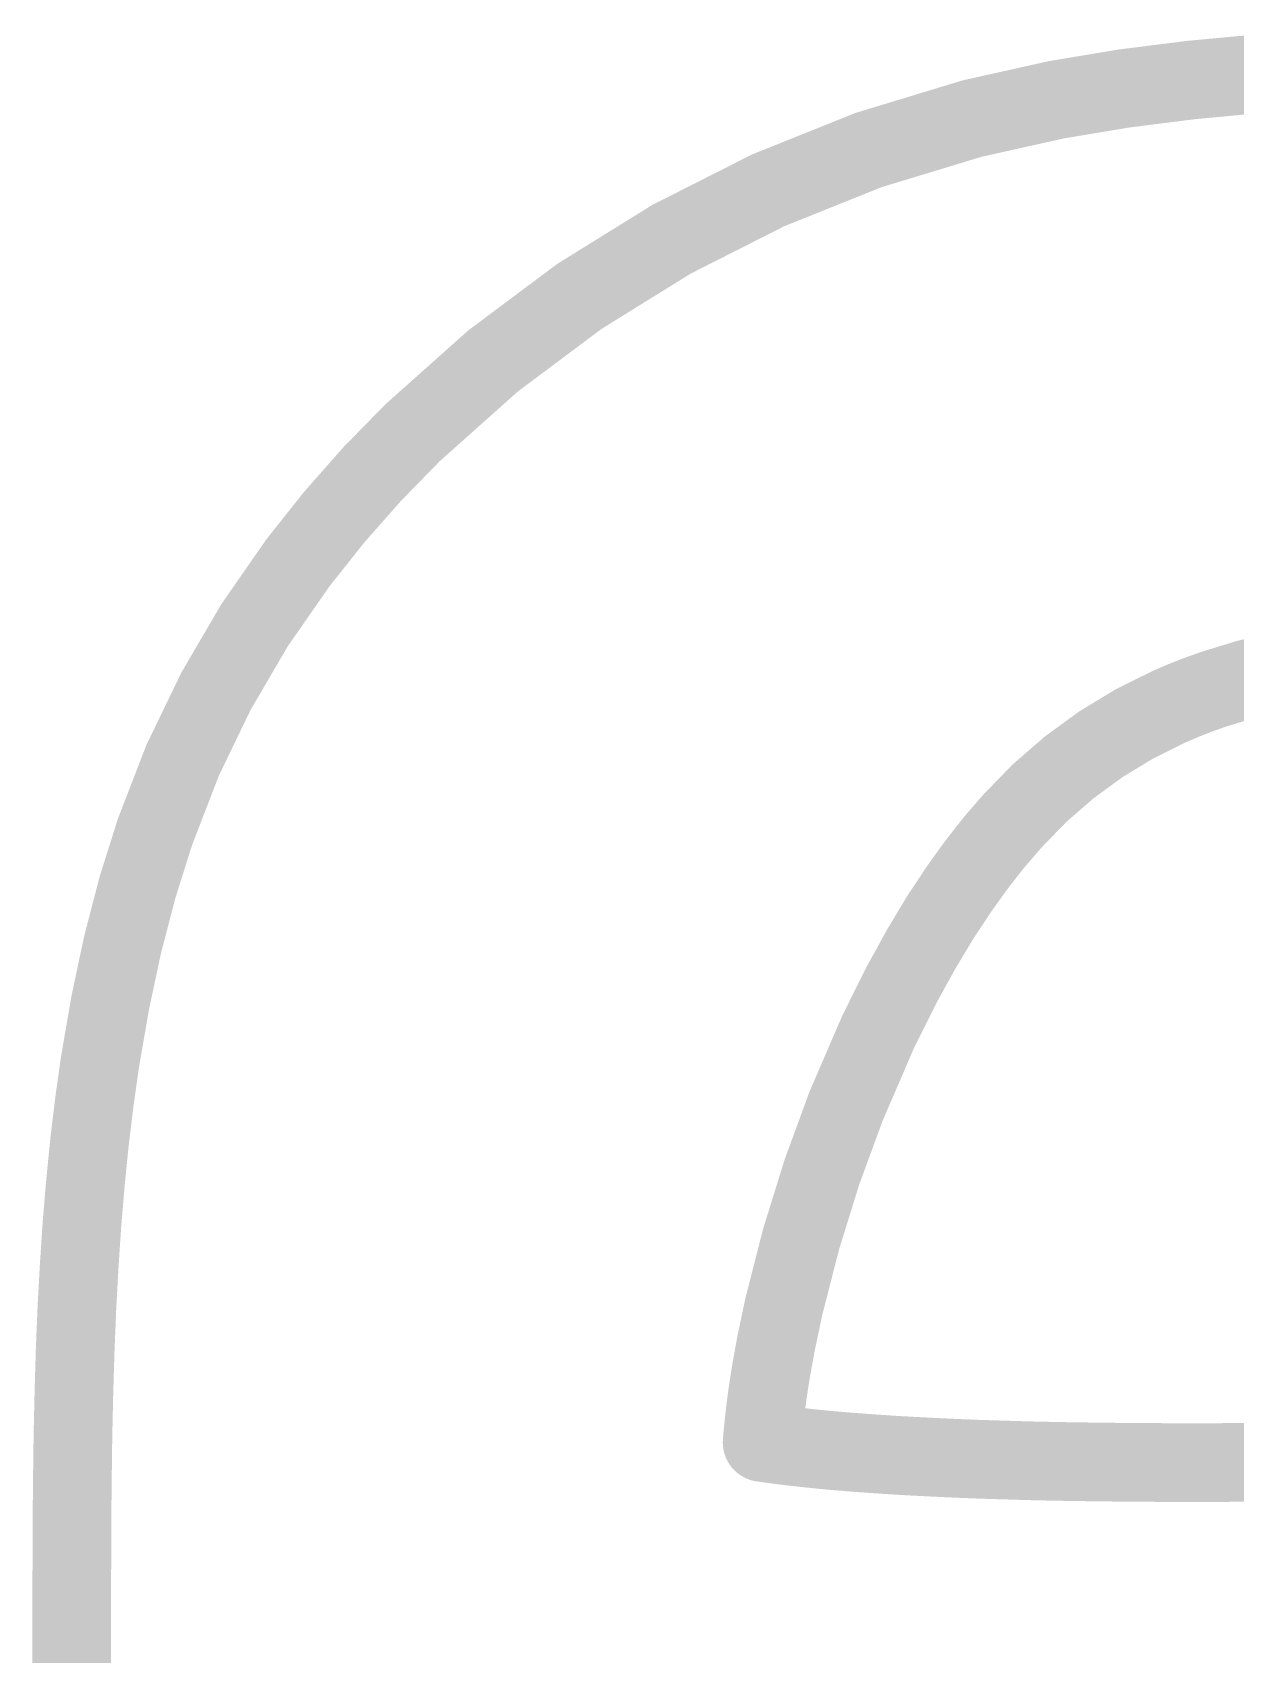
# Model space of a CAD drawing. Header units: millimetres. Extents: x 6 to 417, y 41 to 311.
# Drawn here: x 382.702 to 384.232, y 57.039 to 59.1 of the extents above; entities that cross this region are included whole.
import ezdxf

# ---------------------------------------------------------------- set-up
doc = ezdxf.new("R2010")
doc.units = ezdxf.units.MM
doc.layers.add('DrillDrawing', color=1, linetype='Continuous')

msp = doc.modelspace()

# ---------------------------------------------------------------- linework, layer by layer
at = {"layer": 'DrillDrawing', "const_width": 0.1}
for points in [[(384.1749, 59.0396), (384.2389, 59.0456)], [(384.1749, 59.0396), (384.2389, 59.0456)], [(384.2389, 59.0456), (384.3027, 59.0501)], [(384.2389, 59.0456), (384.3027, 59.0501)], [(384.0036, 59.0145), (384.0893, 59.0288)], [(384.0036, 59.0145), (384.0893, 59.0288)], [(384.0893, 59.0288), (384.1749, 59.0396)], [(384.0893, 59.0288), (384.1749, 59.0396)], [(383.8965, 58.9906), (384.0036, 59.0145)], [(383.8965, 58.9906), (384.0036, 59.0145)], [(384.2467, 58.2787), (384.2859, 58.2882)], [(384.2467, 58.2787), (384.2859, 58.2882)], [(384.2033, 58.2654), (384.2467, 58.2787)], [(384.2033, 58.2654), (384.2467, 58.2787)], [(382.8577, 58.0837), (382.8929, 58.1749)], [(382.8577, 58.0837), (382.8929, 58.1749)], [(383.9244, 58.0708), (383.9477, 58.0978)], [(383.9244, 58.0708), (383.9477, 58.0978)], [(382.8355, 58.0132), (382.8577, 58.0837)], [(382.8355, 58.0132), (382.8577, 58.0837)], [(383.9018, 58.042), (383.9244, 58.0708)], [(383.9018, 58.042), (383.9244, 58.0708)], [(383.88, 58.0116), (383.9018, 58.042)], [(383.88, 58.0116), (383.9018, 58.042)], [(382.8167, 57.941), (382.8355, 58.0132)], [(382.8167, 57.941), (382.8355, 58.0132)], [(383.8554, 57.9744), (383.88, 58.0116)], [(383.8554, 57.9744), (383.88, 58.0116)], [(383.832, 57.9354), (383.8554, 57.9744)], [(383.832, 57.9354), (383.8554, 57.9744)], [(382.801, 57.8672), (382.8167, 57.941)], [(382.801, 57.8672), (382.8167, 57.941)], [(383.8065, 57.8891), (383.832, 57.9354)], [(383.8065, 57.8891), (383.832, 57.9354)], [(383.7767, 57.8291), (383.8065, 57.8891)], [(383.7767, 57.8291), (383.8065, 57.8891)], [(382.788, 57.792), (382.801, 57.8672)], [(382.788, 57.792), (382.801, 57.8672)], [(383.7365, 57.7359), (383.7767, 57.8291)], [(383.7365, 57.7359), (383.7767, 57.8291)], [(382.7808, 57.7411), (382.788, 57.792)], [(382.7808, 57.7411), (382.788, 57.792)], [(382.7746, 57.6896), (382.7808, 57.7411)], [(382.7746, 57.6896), (382.7808, 57.7411)], [(382.7694, 57.6376), (382.7746, 57.6896)], [(382.7694, 57.6376), (382.7746, 57.6896)], [(382.765, 57.5851), (382.7694, 57.6376)], [(382.765, 57.5851), (382.7694, 57.6376)], [(382.7615, 57.5322), (382.765, 57.5851)], [(382.7615, 57.5322), (382.765, 57.5851)], [(382.7586, 57.4788), (382.7615, 57.5322)], [(382.7586, 57.4788), (382.7615, 57.5322)], [(382.7564, 57.4251), (382.7586, 57.4788)], [(382.7564, 57.4251), (382.7586, 57.4788)], [(383.6472, 57.4331), (383.6571, 57.4803)], [(383.6472, 57.4331), (383.6571, 57.4803)], [(382.7548, 57.371), (382.7564, 57.4251)], [(382.7548, 57.371), (382.7564, 57.4251)], [(383.641, 57.3989), (383.6472, 57.4331)], [(383.641, 57.3989), (383.6472, 57.4331)], [(383.6367, 57.3712), (383.641, 57.3989)], [(383.6367, 57.3712), (383.641, 57.3989)], [(382.7542, 57.3438), (382.7548, 57.371)], [(382.7542, 57.3438), (382.7548, 57.371)], [(383.6332, 57.3444), (383.6367, 57.3712)], [(383.6332, 57.3444), (383.6367, 57.3712)], [(382.7536, 57.3166), (382.7542, 57.3438)], [(382.7536, 57.3166), (382.7542, 57.3438)], [(383.631, 57.3236), (383.6332, 57.3444)], [(383.631, 57.3236), (383.6332, 57.3444)], [(382.7532, 57.2892), (382.7536, 57.3166)], [(382.7532, 57.2892), (382.7536, 57.3166)], [(383.6297, 57.3085), (383.631, 57.3236)], [(383.6297, 57.3085), (383.631, 57.3236)], [(383.6297, 57.3085), (383.6418, 57.3068)], [(383.6297, 57.3085), (383.6418, 57.3068)], [(383.6418, 57.3068), (383.6544, 57.3051)], [(383.6418, 57.3068), (383.6544, 57.3051)], [(383.6544, 57.3051), (383.6683, 57.3034)], [(383.6544, 57.3051), (383.6683, 57.3034)], [(383.6683, 57.3034), (383.683, 57.3018)], [(383.6683, 57.3034), (383.683, 57.3018)], [(383.683, 57.3018), (383.6988, 57.3001)], [(383.683, 57.3018), (383.6988, 57.3001)], [(383.6988, 57.3001), (383.7155, 57.2985)], [(383.6988, 57.3001), (383.7155, 57.2985)], [(383.7155, 57.2985), (383.7337, 57.2969)], [(383.7155, 57.2985), (383.7337, 57.2969)], [(383.7337, 57.2969), (383.7531, 57.2954)], [(383.7337, 57.2969), (383.7531, 57.2954)], [(383.7531, 57.2954), (383.7742, 57.2939)], [(383.7531, 57.2954), (383.7742, 57.2939)], [(383.7742, 57.2939), (383.7965, 57.2924)], [(383.7742, 57.2939), (383.7965, 57.2924)], [(383.7965, 57.2924), (383.8207, 57.291)], [(383.7965, 57.2924), (383.8207, 57.291)], [(383.8207, 57.291), (383.8463, 57.2897)], [(383.8207, 57.291), (383.8463, 57.2897)], [(382.7529, 57.2618), (382.7532, 57.2892)], [(382.7529, 57.2618), (382.7532, 57.2892)], [(383.8463, 57.2897), (383.8739, 57.2884)], [(383.8463, 57.2897), (383.8739, 57.2884)], [(383.8739, 57.2884), (383.9037, 57.2872)], [(383.8739, 57.2884), (383.9037, 57.2872)], [(383.9037, 57.2872), (383.9351, 57.2862)], [(383.9037, 57.2872), (383.9351, 57.2862)], [(383.9351, 57.2862), (383.9689, 57.2852)], [(383.9351, 57.2862), (383.9689, 57.2852)], [(383.9689, 57.2852), (384.0052, 57.2844)], [(383.9689, 57.2852), (384.0052, 57.2844)], [(384.0052, 57.2844), (384.0442, 57.2838)], [(384.0052, 57.2844), (384.0442, 57.2838)], [(384.0442, 57.2838), (384.0859, 57.2833)], [(384.0442, 57.2838), (384.0859, 57.2833)], [(384.0859, 57.2833), (384.1305, 57.283)], [(384.0859, 57.2833), (384.1305, 57.283)], [(384.1305, 57.283), (384.1782, 57.2828)], [(384.1305, 57.283), (384.1782, 57.2828)], [(384.1782, 57.2828), (384.2849, 57.2833)], [(384.1782, 57.2828), (384.2849, 57.2833)], [(382.7526, 57.2344), (382.7529, 57.2618)], [(382.7526, 57.2344), (382.7529, 57.2618)], [(382.7524, 57.2069), (382.7526, 57.2344)], [(382.7524, 57.2069), (382.7526, 57.2344)], [(382.7523, 57.1793), (382.7524, 57.2069)], [(382.7523, 57.1793), (382.7524, 57.2069)], [(382.7522, 57.1517), (382.7523, 57.1793)], [(382.7522, 57.1517), (382.7523, 57.1793)], [(382.7521, 57.1241), (382.7522, 57.1517)], [(382.7521, 57.1241), (382.7522, 57.1517)], [(382.7521, 57.0964), (382.7521, 57.1241)], [(382.7521, 57.0964), (382.7521, 57.1241)], [(382.7521, 57.0687), (382.7521, 57.0964)], [(382.7521, 57.0687), (382.7521, 57.0964)], [(382.7521, 57.0131), (382.7521, 56.9853)], [(382.7521, 57.0131), (382.7521, 56.9853)]]:
    msp.add_lwpolyline(points, dxfattribs=at)
at = {"layer": 'DrillDrawing', "const_width": 0.05}
for points in [[(384.2139, 59.0456, 1), (384.2639, 59.0456, 1)], [(384.2139, 59.0456, 1), (384.2639, 59.0456, 1)], [(384.2139, 59.0456, 1), (384.2639, 59.0456, 1)], [(384.2139, 59.0456, 1), (384.2639, 59.0456, 1)], [(384.0643, 59.0288, 1), (384.1143, 59.0288, 1)], [(384.0643, 59.0288, 1), (384.1143, 59.0288, 1)], [(384.0643, 59.0288, 1), (384.1143, 59.0288, 1)], [(384.0643, 59.0288, 1), (384.1143, 59.0288, 1)], [(384.1499, 59.0396, 1), (384.1999, 59.0396, 1)], [(384.1499, 59.0396, 1), (384.1999, 59.0396, 1)], [(384.1499, 59.0396, 1), (384.1999, 59.0396, 1)], [(384.1499, 59.0396, 1), (384.1999, 59.0396, 1)], [(383.9786, 59.0145, 1), (384.0286, 59.0145, 1)], [(383.9786, 59.0145, 1), (384.0286, 59.0145, 1)], [(383.9786, 59.0145, 1), (384.0286, 59.0145, 1)], [(383.9786, 59.0145, 1), (384.0286, 59.0145, 1)], [(383.8715, 58.9906, 1), (383.9215, 58.9906, 1)], [(383.8715, 58.9906, 1), (383.9215, 58.9906, 1)], [(383.8715, 58.9906, 1), (383.9215, 58.9906, 1)], [(383.8715, 58.9906, 1), (383.9215, 58.9906, 1)], [(383.1603, 58.5914, 1), (383.2103, 58.5914, 1)], [(383.1603, 58.5914, 1), (383.2103, 58.5914, 1)], [(383.1603, 58.5914, 1), (383.2103, 58.5914, 1)], [(383.1603, 58.5914, 1), (383.2103, 58.5914, 1)], [(383.015, 58.4267, 1), (383.065, 58.4267, 1)], [(383.015, 58.4267, 1), (383.065, 58.4267, 1)], [(383.015, 58.4267, 1), (383.065, 58.4267, 1)], [(383.015, 58.4267, 1), (383.065, 58.4267, 1)], [(384.1783, 58.2654, 1), (384.2283, 58.2654, 1)], [(384.1783, 58.2654, 1), (384.2283, 58.2654, 1)], [(384.1783, 58.2654, 1), (384.2283, 58.2654, 1)], [(384.1783, 58.2654, 1), (384.2283, 58.2654, 1)], [(384.2217, 58.2787, 1), (384.2717, 58.2787, 1)], [(384.2217, 58.2787, 1), (384.2717, 58.2787, 1)], [(384.2217, 58.2787, 1), (384.2717, 58.2787, 1)], [(384.2217, 58.2787, 1), (384.2717, 58.2787, 1)], [(384.1217, 58.2432, 1), (384.1717, 58.2432, 1)], [(384.1217, 58.2432, 1), (384.1717, 58.2432, 1)], [(384.1217, 58.2432, 1), (384.1717, 58.2432, 1)], [(384.1217, 58.2432, 1), (384.1717, 58.2432, 1)], [(382.8679, 58.1749, 1), (382.9179, 58.1749, 1)], [(382.8679, 58.1749, 1), (382.9179, 58.1749, 1)], [(382.8679, 58.1749, 1), (382.9179, 58.1749, 1)], [(382.8679, 58.1749, 1), (382.9179, 58.1749, 1)], [(383.9227, 58.0978, 1), (383.9727, 58.0978, 1)], [(383.9227, 58.0978, 1), (383.9727, 58.0978, 1)], [(383.9227, 58.0978, 1), (383.9727, 58.0978, 1)], [(383.9227, 58.0978, 1), (383.9727, 58.0978, 1)], [(382.8327, 58.0837, 1), (382.8827, 58.0837, 1)], [(382.8327, 58.0837, 1), (382.8827, 58.0837, 1)], [(382.8327, 58.0837, 1), (382.8827, 58.0837, 1)], [(382.8327, 58.0837, 1), (382.8827, 58.0837, 1)], [(383.8994, 58.0708, 1), (383.9494, 58.0708, 1)], [(383.8994, 58.0708, 1), (383.9494, 58.0708, 1)], [(383.8994, 58.0708, 1), (383.9494, 58.0708, 1)], [(383.8994, 58.0708, 1), (383.9494, 58.0708, 1)], [(383.8768, 58.042, 1), (383.9268, 58.042, 1)], [(383.8768, 58.042, 1), (383.9268, 58.042, 1)], [(383.8768, 58.042, 1), (383.9268, 58.042, 1)], [(383.8768, 58.042, 1), (383.9268, 58.042, 1)], [(382.8105, 58.0132, 1), (382.8605, 58.0132, 1)], [(382.8105, 58.0132, 1), (382.8605, 58.0132, 1)], [(382.8105, 58.0132, 1), (382.8605, 58.0132, 1)], [(382.8105, 58.0132, 1), (382.8605, 58.0132, 1)], [(383.855, 58.0116, 1), (383.905, 58.0116, 1)], [(383.855, 58.0116, 1), (383.905, 58.0116, 1)], [(383.855, 58.0116, 1), (383.905, 58.0116, 1)], [(383.855, 58.0116, 1), (383.905, 58.0116, 1)], [(383.8304, 57.9744, 1), (383.8804, 57.9744, 1)], [(383.8304, 57.9744, 1), (383.8804, 57.9744, 1)], [(383.8304, 57.9744, 1), (383.8804, 57.9744, 1)], [(383.8304, 57.9744, 1), (383.8804, 57.9744, 1)], [(382.7917, 57.941, 1), (382.8417, 57.941, 1)], [(382.7917, 57.941, 1), (382.8417, 57.941, 1)], [(382.7917, 57.941, 1), (382.8417, 57.941, 1)], [(382.7917, 57.941, 1), (382.8417, 57.941, 1)], [(383.807, 57.9354, 1), (383.857, 57.9354, 1)], [(383.807, 57.9354, 1), (383.857, 57.9354, 1)], [(383.807, 57.9354, 1), (383.857, 57.9354, 1)], [(383.807, 57.9354, 1), (383.857, 57.9354, 1)], [(383.7815, 57.8891, 1), (383.8315, 57.8891, 1)], [(383.7815, 57.8891, 1), (383.8315, 57.8891, 1)], [(383.7815, 57.8891, 1), (383.8315, 57.8891, 1)], [(383.7815, 57.8891, 1), (383.8315, 57.8891, 1)], [(382.776, 57.8672, 1), (382.826, 57.8672, 1)], [(382.776, 57.8672, 1), (382.826, 57.8672, 1)], [(382.776, 57.8672, 1), (382.826, 57.8672, 1)], [(382.776, 57.8672, 1), (382.826, 57.8672, 1)], [(383.7517, 57.8291, 1), (383.8017, 57.8291, 1)], [(383.7517, 57.8291, 1), (383.8017, 57.8291, 1)], [(383.7517, 57.8291, 1), (383.8017, 57.8291, 1)], [(383.7517, 57.8291, 1), (383.8017, 57.8291, 1)], [(382.763, 57.792, 1), (382.813, 57.792, 1)], [(382.763, 57.792, 1), (382.813, 57.792, 1)], [(382.763, 57.792, 1), (382.813, 57.792, 1)], [(382.763, 57.792, 1), (382.813, 57.792, 1)], [(382.7558, 57.7411, 1), (382.8058, 57.7411, 1)], [(382.7558, 57.7411, 1), (382.8058, 57.7411, 1)], [(382.7558, 57.7411, 1), (382.8058, 57.7411, 1)], [(382.7558, 57.7411, 1), (382.8058, 57.7411, 1)], [(383.7115, 57.7359, 1), (383.7615, 57.7359, 1)], [(383.7115, 57.7359, 1), (383.7615, 57.7359, 1)], [(383.7115, 57.7359, 1), (383.7615, 57.7359, 1)], [(383.7115, 57.7359, 1), (383.7615, 57.7359, 1)], [(382.7496, 57.6896, 1), (382.7996, 57.6896, 1)], [(382.7496, 57.6896, 1), (382.7996, 57.6896, 1)], [(382.7496, 57.6896, 1), (382.7996, 57.6896, 1)], [(382.7496, 57.6896, 1), (382.7996, 57.6896, 1)], [(382.7444, 57.6376, 1), (382.7944, 57.6376, 1)], [(382.7444, 57.6376, 1), (382.7944, 57.6376, 1)], [(382.7444, 57.6376, 1), (382.7944, 57.6376, 1)], [(382.7444, 57.6376, 1), (382.7944, 57.6376, 1)], [(382.74, 57.5851, 1), (382.79, 57.5851, 1)], [(382.74, 57.5851, 1), (382.79, 57.5851, 1)], [(382.74, 57.5851, 1), (382.79, 57.5851, 1)], [(382.74, 57.5851, 1), (382.79, 57.5851, 1)], [(382.7365, 57.5322, 1), (382.7865, 57.5322, 1)], [(382.7365, 57.5322, 1), (382.7865, 57.5322, 1)], [(382.7365, 57.5322, 1), (382.7865, 57.5322, 1)], [(382.7365, 57.5322, 1), (382.7865, 57.5322, 1)], [(382.7336, 57.4788, 1), (382.7836, 57.4788, 1)], [(382.7336, 57.4788, 1), (382.7836, 57.4788, 1)], [(382.7336, 57.4788, 1), (382.7836, 57.4788, 1)], [(382.7336, 57.4788, 1), (382.7836, 57.4788, 1)], [(383.6321, 57.4803, 1), (383.6821, 57.4803, 1)], [(383.6321, 57.4803, 1), (383.6821, 57.4803, 1)], [(383.6321, 57.4803, 1), (383.6821, 57.4803, 1)], [(383.6321, 57.4803, 1), (383.6821, 57.4803, 1)], [(382.7314, 57.4251, 1), (382.7814, 57.4251, 1)], [(382.7314, 57.4251, 1), (382.7814, 57.4251, 1)], [(382.7314, 57.4251, 1), (382.7814, 57.4251, 1)], [(382.7314, 57.4251, 1), (382.7814, 57.4251, 1)], [(383.6222, 57.4331, 1), (383.6722, 57.4331, 1)], [(383.6222, 57.4331, 1), (383.6722, 57.4331, 1)], [(383.6222, 57.4331, 1), (383.6722, 57.4331, 1)], [(383.6222, 57.4331, 1), (383.6722, 57.4331, 1)], [(383.616, 57.3989, 1), (383.666, 57.3989, 1)], [(383.616, 57.3989, 1), (383.666, 57.3989, 1)], [(383.616, 57.3989, 1), (383.666, 57.3989, 1)], [(383.616, 57.3989, 1), (383.666, 57.3989, 1)], [(382.7298, 57.371, 1), (382.7798, 57.371, 1)], [(382.7298, 57.371, 1), (382.7798, 57.371, 1)], [(382.7298, 57.371, 1), (382.7798, 57.371, 1)], [(382.7298, 57.371, 1), (382.7798, 57.371, 1)], [(383.6117, 57.3712, 1), (383.6617, 57.3712, 1)], [(383.6117, 57.3712, 1), (383.6617, 57.3712, 1)], [(383.6117, 57.3712, 1), (383.6617, 57.3712, 1)], [(383.6117, 57.3712, 1), (383.6617, 57.3712, 1)], [(382.7292, 57.3438, 1), (382.7792, 57.3438, 1)], [(382.7292, 57.3438, 1), (382.7792, 57.3438, 1)], [(382.7292, 57.3438, 1), (382.7792, 57.3438, 1)], [(382.7292, 57.3438, 1), (382.7792, 57.3438, 1)], [(383.6082, 57.3444, 1), (383.6582, 57.3444, 1)], [(383.6082, 57.3444, 1), (383.6582, 57.3444, 1)], [(383.6082, 57.3444, 1), (383.6582, 57.3444, 1)], [(383.6082, 57.3444, 1), (383.6582, 57.3444, 1)], [(382.7286, 57.3166, 1), (382.7786, 57.3166, 1)], [(382.7286, 57.3166, 1), (382.7786, 57.3166, 1)], [(382.7286, 57.3166, 1), (382.7786, 57.3166, 1)], [(382.7286, 57.3166, 1), (382.7786, 57.3166, 1)], [(383.606, 57.3236, 1), (383.656, 57.3236, 1)], [(383.606, 57.3236, 1), (383.656, 57.3236, 1)], [(383.606, 57.3236, 1), (383.656, 57.3236, 1)], [(383.606, 57.3236, 1), (383.656, 57.3236, 1)], [(383.6047, 57.3085, 1), (383.6547, 57.3085, 1)], [(383.6047, 57.3085, 1), (383.6547, 57.3085, 1)], [(383.6047, 57.3085, 1), (383.6547, 57.3085, 1)], [(383.6047, 57.3085, 1), (383.6547, 57.3085, 1)], [(383.6168, 57.3068, 1), (383.6668, 57.3068, 1)], [(383.6168, 57.3068, 1), (383.6668, 57.3068, 1)], [(383.6168, 57.3068, 1), (383.6668, 57.3068, 1)], [(383.6168, 57.3068, 1), (383.6668, 57.3068, 1)], [(383.6294, 57.3051, 1), (383.6794, 57.3051, 1)], [(383.6294, 57.3051, 1), (383.6794, 57.3051, 1)], [(383.6294, 57.3051, 1), (383.6794, 57.3051, 1)], [(383.6294, 57.3051, 1), (383.6794, 57.3051, 1)], [(383.6433, 57.3034, 1), (383.6933, 57.3034, 1)], [(383.6433, 57.3034, 1), (383.6933, 57.3034, 1)], [(383.6433, 57.3034, 1), (383.6933, 57.3034, 1)], [(383.6433, 57.3034, 1), (383.6933, 57.3034, 1)], [(383.658, 57.3018, 1), (383.708, 57.3018, 1)], [(383.658, 57.3018, 1), (383.708, 57.3018, 1)], [(383.658, 57.3018, 1), (383.708, 57.3018, 1)], [(383.658, 57.3018, 1), (383.708, 57.3018, 1)], [(383.6738, 57.3001, 1), (383.7238, 57.3001, 1)], [(383.6738, 57.3001, 1), (383.7238, 57.3001, 1)], [(383.6738, 57.3001, 1), (383.7238, 57.3001, 1)], [(383.6738, 57.3001, 1), (383.7238, 57.3001, 1)], [(383.6905, 57.2985, 1), (383.7405, 57.2985, 1)], [(383.6905, 57.2985, 1), (383.7405, 57.2985, 1)], [(383.6905, 57.2985, 1), (383.7405, 57.2985, 1)], [(383.6905, 57.2985, 1), (383.7405, 57.2985, 1)], [(383.7087, 57.2969, 1), (383.7587, 57.2969, 1)], [(383.7087, 57.2969, 1), (383.7587, 57.2969, 1)], [(383.7087, 57.2969, 1), (383.7587, 57.2969, 1)], [(383.7087, 57.2969, 1), (383.7587, 57.2969, 1)], [(383.7281, 57.2954, 1), (383.7781, 57.2954, 1)], [(383.7281, 57.2954, 1), (383.7781, 57.2954, 1)], [(383.7281, 57.2954, 1), (383.7781, 57.2954, 1)], [(383.7281, 57.2954, 1), (383.7781, 57.2954, 1)], [(383.7492, 57.2939, 1), (383.7992, 57.2939, 1)], [(383.7492, 57.2939, 1), (383.7992, 57.2939, 1)], [(383.7492, 57.2939, 1), (383.7992, 57.2939, 1)], [(383.7492, 57.2939, 1), (383.7992, 57.2939, 1)], [(383.7715, 57.2924, 1), (383.8215, 57.2924, 1)], [(383.7715, 57.2924, 1), (383.8215, 57.2924, 1)], [(383.7715, 57.2924, 1), (383.8215, 57.2924, 1)], [(383.7715, 57.2924, 1), (383.8215, 57.2924, 1)], [(383.7957, 57.291, 1), (383.8457, 57.291, 1)], [(383.7957, 57.291, 1), (383.8457, 57.291, 1)], [(383.7957, 57.291, 1), (383.8457, 57.291, 1)], [(383.7957, 57.291, 1), (383.8457, 57.291, 1)], [(382.7282, 57.2892, 1), (382.7782, 57.2892, 1)], [(382.7282, 57.2892, 1), (382.7782, 57.2892, 1)], [(382.7282, 57.2892, 1), (382.7782, 57.2892, 1)], [(382.7282, 57.2892, 1), (382.7782, 57.2892, 1)], [(383.8213, 57.2897, 1), (383.8712, 57.2897, 1)], [(383.8213, 57.2897, 1), (383.8712, 57.2897, 1)], [(383.8213, 57.2897, 1), (383.8712, 57.2897, 1)], [(383.8213, 57.2897, 1), (383.8712, 57.2897, 1)], [(383.8489, 57.2884, 1), (383.8989, 57.2884, 1)], [(383.8489, 57.2884, 1), (383.8989, 57.2884, 1)], [(383.8489, 57.2884, 1), (383.8989, 57.2884, 1)], [(383.8489, 57.2884, 1), (383.8989, 57.2884, 1)], [(383.8787, 57.2872, 1), (383.9287, 57.2872, 1)], [(383.8787, 57.2872, 1), (383.9287, 57.2872, 1)], [(383.8787, 57.2872, 1), (383.9287, 57.2872, 1)], [(383.8787, 57.2872, 1), (383.9287, 57.2872, 1)], [(383.9101, 57.2862, 1), (383.9601, 57.2862, 1)], [(383.9101, 57.2862, 1), (383.9601, 57.2862, 1)], [(383.9101, 57.2862, 1), (383.9601, 57.2862, 1)], [(383.9101, 57.2862, 1), (383.9601, 57.2862, 1)], [(383.9439, 57.2852, 1), (383.9939, 57.2852, 1)], [(383.9439, 57.2852, 1), (383.9939, 57.2852, 1)], [(383.9439, 57.2852, 1), (383.9939, 57.2852, 1)], [(383.9439, 57.2852, 1), (383.9939, 57.2852, 1)], [(383.9802, 57.2844, 1), (384.0302, 57.2844, 1)], [(383.9802, 57.2844, 1), (384.0302, 57.2844, 1)], [(383.9802, 57.2844, 1), (384.0302, 57.2844, 1)], [(383.9802, 57.2844, 1), (384.0302, 57.2844, 1)], [(384.0192, 57.2838, 1), (384.0692, 57.2838, 1)], [(384.0192, 57.2838, 1), (384.0692, 57.2838, 1)], [(384.0192, 57.2838, 1), (384.0692, 57.2838, 1)], [(384.0192, 57.2838, 1), (384.0692, 57.2838, 1)], [(384.0609, 57.2833, 1), (384.1109, 57.2833, 1)], [(384.0609, 57.2833, 1), (384.1109, 57.2833, 1)], [(384.0609, 57.2833, 1), (384.1109, 57.2833, 1)], [(384.0609, 57.2833, 1), (384.1109, 57.2833, 1)], [(384.1055, 57.283, 1), (384.1555, 57.283, 1)], [(384.1055, 57.283, 1), (384.1555, 57.283, 1)], [(384.1055, 57.283, 1), (384.1555, 57.283, 1)], [(384.1055, 57.283, 1), (384.1555, 57.283, 1)], [(384.1532, 57.2828, 1), (384.2032, 57.2828, 1)], [(384.1532, 57.2828, 1), (384.2032, 57.2828, 1)], [(384.1532, 57.2828, 1), (384.2032, 57.2828, 1)], [(384.1532, 57.2828, 1), (384.2032, 57.2828, 1)], [(382.7279, 57.2618, 1), (382.7779, 57.2618, 1)], [(382.7279, 57.2618, 1), (382.7779, 57.2618, 1)], [(382.7279, 57.2618, 1), (382.7779, 57.2618, 1)], [(382.7279, 57.2618, 1), (382.7779, 57.2618, 1)], [(382.7276, 57.2344, 1), (382.7776, 57.2344, 1)], [(382.7276, 57.2344, 1), (382.7776, 57.2344, 1)], [(382.7276, 57.2344, 1), (382.7776, 57.2344, 1)], [(382.7276, 57.2344, 1), (382.7776, 57.2344, 1)], [(382.7274, 57.2069, 1), (382.7774, 57.2069, 1)], [(382.7274, 57.2069, 1), (382.7774, 57.2069, 1)], [(382.7274, 57.2069, 1), (382.7774, 57.2069, 1)], [(382.7274, 57.2069, 1), (382.7774, 57.2069, 1)], [(382.7273, 57.1793, 1), (382.7773, 57.1793, 1)], [(382.7273, 57.1793, 1), (382.7773, 57.1793, 1)], [(382.7273, 57.1793, 1), (382.7773, 57.1793, 1)], [(382.7273, 57.1793, 1), (382.7773, 57.1793, 1)], [(382.7272, 57.1517, 1), (382.7772, 57.1517, 1)], [(382.7272, 57.1517, 1), (382.7772, 57.1517, 1)], [(382.7272, 57.1517, 1), (382.7772, 57.1517, 1)], [(382.7272, 57.1517, 1), (382.7772, 57.1517, 1)], [(382.7271, 57.1241, 1), (382.7771, 57.1241, 1)], [(382.7271, 57.1241, 1), (382.7771, 57.1241, 1)], [(382.7271, 57.1241, 1), (382.7771, 57.1241, 1)], [(382.7271, 57.1241, 1), (382.7771, 57.1241, 1)], [(382.7271, 57.0964, 1), (382.7771, 57.0964, 1)], [(382.7271, 57.0964, 1), (382.7771, 57.0964, 1)], [(382.7271, 57.0964, 1), (382.7771, 57.0964, 1)], [(382.7271, 57.0964, 1), (382.7771, 57.0964, 1)], [(382.7271, 57.0687, 1), (382.7771, 57.0687, 1)], [(382.7271, 57.0687, 1), (382.7771, 57.0687, 1)], [(382.7271, 57.0687, 1), (382.7771, 57.0687, 1)], [(382.7271, 57.0687, 1), (382.7771, 57.0687, 1)], [(382.7271, 57.0409, 1), (382.7771, 57.0409, 1)], [(382.7271, 57.0409, 1), (382.7771, 57.0409, 1)], [(382.7271, 57.0409, 1), (382.7771, 57.0409, 1)], [(382.7271, 57.0409, 1), (382.7771, 57.0409, 1)], [(382.7271, 57.0131, 1), (382.7771, 57.0131, 1)], [(382.7271, 57.0131, 1), (382.7771, 57.0131, 1)], [(382.7271, 57.0131, 1), (382.7771, 57.0131, 1)], [(382.7271, 57.0131, 1), (382.7771, 57.0131, 1)]]:
    msp.add_lwpolyline(points, format="xyb", close=True, dxfattribs=at)
at = {"layer": 'DrillDrawing', "const_width": 0.1}
for points in [[(383.1853, 58.5914, -0.130644), (383.8965, 58.9906)], [(383.1853, 58.5914, -0.130644), (383.8965, 58.9906)], [(383.04, 58.4267, -0.038518), (383.1853, 58.5914)], [(383.04, 58.4267, -0.038518), (383.1853, 58.5914)], [(382.8929, 58.1749, -0.059408), (383.04, 58.4267)], [(382.8929, 58.1749, -0.059408), (383.04, 58.4267)], [(384.1467, 58.2432, -0.023384), (384.2033, 58.2654)], [(384.1467, 58.2432, -0.023384), (384.2033, 58.2654)], [(383.9477, 58.0978, -0.10599), (384.1467, 58.2432)], [(383.9477, 58.0978, -0.10599), (384.1467, 58.2432)], [(383.6571, 57.4803, -0.037928), (383.7365, 57.7359)], [(383.6571, 57.4803, -0.037928), (383.7365, 57.7359)], [(382.7521, 57.0409, -0.000023), (382.7521, 57.0687)], [(382.7521, 57.0409, -0.000023), (382.7521, 57.0687)], [(382.7521, 57.0131, -0.000068), (382.7521, 57.0409)], [(382.7521, 57.0131, -0.000068), (382.7521, 57.0409)]]:
    msp.add_lwpolyline(points, format="xyb", dxfattribs=at)

doc.saveas('drawing.dxf')
